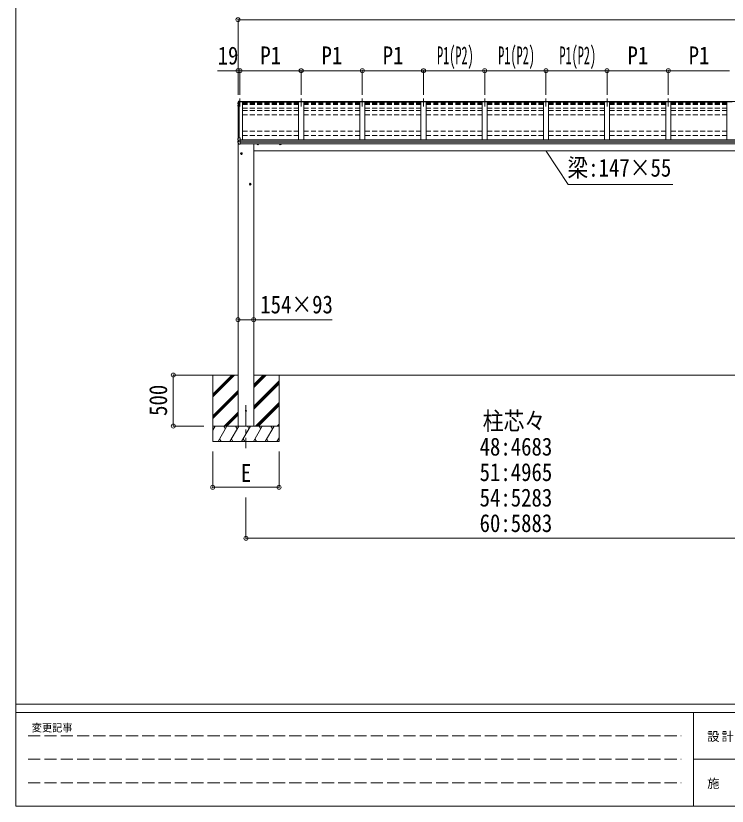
# Model space of a CAD drawing. Units: millimetres at full size, sheet at 1:40. Extents: x -11243 to 11243, y -7760 to 7760.
# Drawn here: x -11243 to -4268, y -7760 to -8 of the extents above; entities that cross this region are included whole.
import ezdxf
from ezdxf.enums import TextEntityAlignment as Align

# ---------------------------------------------------------------- set-up
doc = ezdxf.new("R2010")
doc.units = ezdxf.units.MM
doc.header["$LTSCALE"] = 40
doc.header["$PDMODE"] = 32
doc.header["$PDSIZE"] = 40
for name, pattern in [('CHAIN1', [8, 5, -1, 1, -1]), ('DASHED1', [1.8, 1.2, -0.6]), ('DASHED3', [4, 3, -1])]:
    doc.linetypes.add(name, pattern=pattern)
for name, color, linetype, lineweight in [('0-0_0', 7, 'Continuous', 9), ('0-1_本体', 5, 'CHAIN1', 9), ('0-3_ELV2', 4, 'Continuous', 9), ('0-6_OTH_LINE', 6, 'Continuous', 9), ('0-E_DET2', 7, 'Continuous', 18), ('F-0_240', 7, 'Continuous', 9)]:
    doc.layers.add(name, color=color, linetype=linetype, lineweight=lineweight)
doc.styles.add('ＭＳ ゴシック', font='')
doc.styles.get('ＭＳ ゴシック').set_extended_font_data('MS Gothic')

msp = doc.modelspace()

# ---------------------------------------------------------------- linework, layer by layer
at = {"layer": '0-0_0'}
for p, q in [((-9063.68, -3531.8), (-9693.29, -3531.8)), ((-9311.68, -3717.78), (-9125.7, -3531.8)), ((-9311.68, -3731.92), (-9111.56, -3531.8)), ((-9311.68, -3746.07), (-9097.41, -3531.8)), ((-9311.68, -3533.93), (-9309.55, -3531.8)), ((-9311.68, -3531.8), (-9311.68, -4181.8)), ((-3780.68, -3531.8), (-8909.68, -3531.8)), ((-8909.68, -3652.43), (-8789.05, -3531.8)), ((-8909.68, -3638.29), (-8803.19, -3531.8)), ((-8909.68, -3624.15), (-8817.33, -3531.8)), ((-8661.68, -3531.8), (-8661.68, -4181.8)), ((-8909.68, -3836.28), (-8661.68, -3588.28)), ((-8909.68, -3850.42), (-8661.68, -3602.42)), ((-8909.68, -3864.56), (-8661.68, -3616.57)), ((-9311.68, -3929.91), (-9063.68, -3681.91)), ((-9311.68, -3944.05), (-9063.68, -3696.06)), ((-9311.68, -3958.2), (-9063.68, -3710.2)), ((-8893.07, -4031.8), (-8661.68, -3800.41)), ((-8878.93, -4031.8), (-8661.68, -3814.56)), ((-8864.78, -4031.8), (-8661.68, -3828.7)), ((-9201.44, -4031.8), (-9063.68, -3894.05)), ((-9187.3, -4031.8), (-9063.68, -3908.19)), ((-9173.15, -4031.8), (-9063.68, -3922.33)), ((-8680.94, -4031.8), (-8661.68, -4012.54)), ((-8666.8, -4031.8), (-8661.68, -4026.69)), ((-8661.68, -4031.8), (-9311.68, -4031.8)), ((-9311.68, -4071.9), (-9288.53, -4031.8)), ((-9303.53, -4057.78), (-9311.68, -4043.67)), ((-9259.66, -4181.8), (-9173.06, -4031.8)), ((-9188.06, -4057.79), (-9203.06, -4031.8)), ((-9144.19, -4181.8), (-9057.59, -4031.8)), ((-9072.59, -4057.78), (-9087.59, -4031.8)), ((-9028.72, -4181.8), (-8942.12, -4031.8)), ((-8957.12, -4057.78), (-8972.12, -4031.8)), ((-8913.25, -4181.8), (-8826.65, -4031.8)), ((-8841.65, -4057.78), (-8856.65, -4031.8)), ((-8797.78, -4181.8), (-8711.18, -4031.8)), ((-8741.18, -4031.8), (-8726.18, -4057.78)), ((-9311.68, -4181.8), (-8661.68, -4181.8)), ((-9244.66, -4155.82), (-9229.66, -4181.8)), ((-9129.19, -4155.82), (-9114.19, -4181.8)), ((-9013.72, -4155.82), (-8998.72, -4181.8)), ((-8898.25, -4155.82), (-8883.25, -4181.8)), ((-8782.78, -4155.82), (-8767.78, -4181.8)), ((-8682.31, -4181.8), (-8661.68, -4146.07)), ((-8667.31, -4155.82), (-8661.68, -4165.58))]:
    msp.add_line(p, q, dxfattribs=at)
at = {"layer": '0-0_0', "linetype": 'DASHED1'}
msp.add_line((-9063.68, -4031.8), (-8909.68, -4031.8), dxfattribs=at)
at = {"layer": '0-1_本体'}
for p, q in [((-9045.18, -818.82), (-9045.18, -898.07)), ((-8445.18, -818.82), (-8445.18, -898.07)), ((-7845.18, -818.82), (-7845.18, -898.07)), ((-7245.18, -818.82), (-7245.18, -898.07)), ((-6645.18, -818.82), (-6645.18, -898.07)), ((-6045.18, -818.82), (-6045.18, -898.07)), ((-5445.18, -818.82), (-5445.18, -898.07)), ((-4845.18, -818.42), (-4845.18, -897.68)), ((-8986.68, -3825.86), (-8986.68, -4246.94))]:
    msp.add_line(p, q, dxfattribs=at)
at = {"layer": '0-3_ELV2'}
for p, q in [((-9064.18, -868.54), (-9057.06, -849.98)), ((-9057.36, -849.83), (-9056.16, -849.76)), ((-9057.18, -850.3), (-9057.18, -1198.3)), ((-9057.06, -849.98), (-9020.18, -849.98)), ((-9056.01, -849.55), (-9056.38, -847.07)), ((-9056.16, -849.76), (-9056.38, -848.28)), ((-9042.18, -843.84), (-9056.34, -844.62)), ((-9045.18, -848.94), (-9056.01, -849.55)), ((-9056.01, -849.55), (-9056.01, -849.98)), ((-9056.01, -849.93), (-9045.18, -849.93)), ((-9051.48, -1203.66), (-9051.48, -849.98)), ((-9045.18, -846.7), (-9045.18, -849.93)), ((-9045.18, -846.7), (-9042.18, -846.7)), ((-9042.18, -846.7), (-9042.18, -843.85)), ((-9020.18, -849.98), (-9020.18, -1226.67)), ((-8420.18, -849.98), (-8470.18, -849.98)), ((-8470.18, -849.98), (-8470.18, -1226.67)), ((-8420.18, -849.98), (-8420.18, -1226.67)), ((-7820.18, -849.98), (-7870.18, -849.98)), ((-7870.18, -849.98), (-7870.18, -1226.67)), ((-7820.18, -849.98), (-7820.18, -1226.67)), ((-7220.18, -849.98), (-7270.18, -849.98)), ((-7270.18, -849.98), (-7270.18, -1226.67)), ((-7220.18, -849.98), (-7220.18, -1226.67)), ((-6620.18, -849.98), (-6670.18, -849.98)), ((-6670.18, -849.98), (-6670.18, -1226.67)), ((-6620.18, -849.98), (-6620.18, -1226.67)), ((-6020.18, -849.98), (-6070.18, -849.98)), ((-6070.18, -849.98), (-6070.18, -1226.67)), ((-6020.18, -849.98), (-6020.18, -1226.67)), ((-5420.18, -849.98), (-5470.18, -849.98)), ((-5470.18, -849.98), (-5470.18, -1226.67)), ((-5420.18, -849.98), (-5420.18, -1226.67)), ((-4820.18, -849.98), (-4870.18, -849.98)), ((-4870.18, -849.98), (-4870.18, -1226.67)), ((-4820.18, -849.98), (-4820.18, -1226.67)), ((-4220.18, -849.98), (-4270.18, -849.98)), ((-4270.18, -849.98), (-4270.18, -1226.67)), ((-9067.06, -884.82), (-9067.06, -888.86)), ((-9067.01, -884.48), (-9067.02, -884.55)), ((-9066.65, -865.87), (-9066.65, -869.89)), ((-9064.18, -887.24), (-9066, -887.59)), ((-9065.6, -871.16), (-9064.18, -871.44)), ((-9064.18, -883.22), (-9065.32, -883.36)), ((-9065.03, -888.93), (-9064.18, -888.76)), ((-9064.18, -869.57), (-9064.75, -869.46)), ((-9064.18, -869.91), (-9064.75, -869.8)), ((-9064.18, -868.54), (-9064.18, -1212.81)), ((-9020.18, -855.38), (-8470.18, -855.38)), ((-8420.18, -855.38), (-7870.18, -855.38)), ((-7820.18, -855.38), (-7270.18, -855.38)), ((-7220.18, -855.38), (-6670.18, -855.38)), ((-6620.18, -855.38), (-6070.18, -855.38)), ((-6020.18, -855.38), (-5470.18, -855.38)), ((-5420.18, -855.38), (-4870.18, -855.38)), ((-4820.18, -855.38), (-4270.18, -855.38)), ((-9067.22, -1245.16), (-9067.22, -1238.63)), ((-9066.75, -1226.6), (-9066.75, -1220.1)), ((-9059.18, -1236.25), (-9066.41, -1237.65)), ((-9065.88, -1227.6), (-9065.95, -1227.58)), ((-9065.88, -1227.6), (-9065.88, -1227.59)), ((-9058.63, -1228.53), (-9065, -1227.74)), ((-9064.18, -1227.84), (-9064.18, -1237.22)), ((-9059.18, -1228.46), (-9059.18, -1242.26)), ((-9042.18, -1228.53), (-9056.97, -1228.62)), ((-9042.18, -1266.69), (-9042.18, -1203.21)), ((-9042.18, -1225.77), (-3648.18, -1225.77)), ((-9042.18, -1226.67), (-3648.18, -1226.67)), ((-9063.68, -1251.31), (-9063.68, -4031.8)), ((-9042.18, -1242.38), (-9056.97, -1242.18)), ((-9054.56, -1265.6), (-9054.54, -1265.62)), ((-9042.18, -1266.69), (-9053.77, -1266.06)), ((-9042.18, -1243.91), (-3648.18, -1243.91)), ((-9042.18, -1245.87), (-3648.18, -1245.87)), ((-9042.18, -1263.9), (-3648.18, -1263.9)), ((-8909.68, -1263.9), (-8909.68, -4031.8)), ((-8909.68, -1331.8), (-3780.68, -1331.8))]:
    msp.add_line(p, q, dxfattribs=at)
at = {"layer": '0-3_ELV2', "linetype": 'DASHED1'}
for p, q in [((-9020.18, -865.5), (-8470.18, -865.5)), ((-9020.18, -870.35), (-8470.18, -870.35)), ((-9020.18, -871.88), (-8470.18, -871.88)), ((-9020.18, -873.85), (-8470.18, -873.85)), ((-9020.18, -877.62), (-8470.18, -877.62)), ((-9020.18, -914.92), (-8470.18, -914.92)), ((-8420.18, -865.5), (-7870.18, -865.5)), ((-8420.18, -870.35), (-7870.18, -870.35)), ((-8420.18, -871.88), (-7870.18, -871.88)), ((-8420.18, -873.85), (-7870.18, -873.85)), ((-8420.18, -877.62), (-7870.18, -877.62)), ((-8420.18, -914.92), (-7870.18, -914.92)), ((-7820.18, -865.5), (-7270.18, -865.5)), ((-7820.18, -870.35), (-7270.18, -870.35)), ((-7820.18, -871.88), (-7270.18, -871.88)), ((-7820.18, -873.85), (-7270.18, -873.85)), ((-7820.18, -877.62), (-7270.18, -877.62)), ((-7820.18, -914.92), (-7270.18, -914.92)), ((-7220.18, -865.5), (-6670.18, -865.5)), ((-7220.18, -870.35), (-6670.18, -870.35)), ((-7220.18, -871.88), (-6670.18, -871.88)), ((-7220.18, -873.85), (-6670.18, -873.85)), ((-7220.18, -877.62), (-6670.18, -877.62)), ((-7220.18, -914.92), (-6670.18, -914.92)), ((-6620.18, -865.5), (-6070.18, -865.5)), ((-6620.18, -870.35), (-6070.18, -870.35)), ((-6620.18, -871.88), (-6070.18, -871.88)), ((-6620.18, -873.85), (-6070.18, -873.85)), ((-6620.18, -877.62), (-6070.18, -877.62)), ((-6620.18, -914.92), (-6070.18, -914.92)), ((-6020.18, -865.5), (-5470.18, -865.5)), ((-6020.18, -870.35), (-5470.18, -870.35)), ((-6020.18, -871.88), (-5470.18, -871.88)), ((-6020.18, -873.85), (-5470.18, -873.85)), ((-6020.18, -877.62), (-5470.18, -877.62)), ((-6020.18, -914.92), (-5470.18, -914.92)), ((-5420.18, -865.5), (-4870.18, -865.5)), ((-5420.18, -870.35), (-4870.18, -870.35)), ((-5420.18, -871.88), (-4870.18, -871.88)), ((-5420.18, -873.85), (-4870.18, -873.85)), ((-5420.18, -877.62), (-4870.18, -877.62)), ((-5420.18, -914.92), (-4870.18, -914.92)), ((-4820.18, -865.5), (-4270.18, -865.5)), ((-4820.18, -870.35), (-4270.18, -870.35)), ((-4820.18, -871.88), (-4270.18, -871.88)), ((-4820.18, -873.85), (-4270.18, -873.85)), ((-4820.18, -877.62), (-4270.18, -877.62)), ((-4820.18, -914.92), (-4270.18, -914.92)), ((-9020.18, -936.08), (-8470.18, -936.08)), ((-9020.18, -978.59), (-8470.18, -978.59)), ((-8420.18, -936.08), (-7870.18, -936.08)), ((-8420.18, -978.59), (-7870.18, -978.59)), ((-7820.18, -936.08), (-7270.18, -936.08)), ((-7820.18, -978.59), (-7270.18, -978.59)), ((-7220.18, -936.08), (-6670.18, -936.08)), ((-7220.18, -978.59), (-6670.18, -978.59)), ((-6620.18, -936.08), (-6070.18, -936.08)), ((-6620.18, -978.59), (-6070.18, -978.59)), ((-6020.18, -936.08), (-5470.18, -936.08)), ((-6020.18, -978.59), (-5470.18, -978.59)), ((-5420.18, -936.08), (-4870.18, -936.08)), ((-5420.18, -978.59), (-4870.18, -978.59)), ((-4820.18, -936.08), (-4270.18, -936.08)), ((-4820.18, -978.59), (-4270.18, -978.59)), ((-9020.18, -1138.87), (-8470.18, -1138.87)), ((-8420.18, -1138.87), (-7870.18, -1138.87)), ((-7820.18, -1138.87), (-7270.18, -1138.87)), ((-7220.18, -1138.87), (-6670.18, -1138.87)), ((-6620.18, -1138.87), (-6070.18, -1138.87)), ((-6020.18, -1138.87), (-5470.18, -1138.87)), ((-5420.18, -1138.87), (-4870.18, -1138.87)), ((-4820.18, -1138.87), (-4270.18, -1138.87)), ((-9020.18, -1181.38), (-8470.18, -1181.38)), ((-8420.18, -1181.38), (-7870.18, -1181.38)), ((-7820.18, -1181.38), (-7270.18, -1181.38)), ((-7220.18, -1181.38), (-6670.18, -1181.38)), ((-6620.18, -1181.38), (-6070.18, -1181.38)), ((-6020.18, -1181.38), (-5470.18, -1181.38)), ((-5420.18, -1181.38), (-4870.18, -1181.38)), ((-4820.18, -1181.38), (-4270.18, -1181.38))]:
    msp.add_line(p, q, dxfattribs=at)
at = {"layer": '0-3_ELV2'}
for points in [[(-9058.99, -845.82), (-9063.23, -856.44), (-9066.58, -865.38), (-9066.64, -865.65), (-9066.65, -865.71)], [(-9058.99, -849.4), (-9059.98, -851.88), (-9060.96, -854.38), (-9061.93, -856.88), (-9062.89, -859.39), (-9063.83, -861.9), (-9064.76, -864.41), (-9065.68, -866.93), (-9066.58, -869.46)], [(-9042.18, -846.28), (-9056.38, -847.07), (-9056.38, -848.28), (-9057.5, -848.33)], [(-9056.08, -849.98), (-9056.16, -849.41), (-9056.16, -849.76)], [(-9045.18, -849.98), (-9045.18, -846.71), (-3645.18, -846.71)], [(-9067.02, -884.5), (-9067.05, -884.68), (-9067.05, -884.81)], [(-9066.88, -889.51), (-9065.42, -892.05), (-9064.18, -894.17)], [(-9066.65, -865.71), (-9066.65, -865.82), (-9066.65, -865.88)], [(-9066.69, -1219.77), (-9066.74, -1219.97), (-9066.75, -1220.1)], [(-9058.82, -1198.96), (-9059.85, -1201.54), (-9060.87, -1204.13), (-9061.88, -1206.72), (-9062.87, -1209.32), (-9063.85, -1211.92), (-9064.81, -1214.53), (-9065.76, -1217.15), (-9066.69, -1219.77)], [(-9063.4, -1227.82), (-9064.64, -1227.78), (-9065.88, -1227.59)], [(-9058.63, -1228.53), (-9058.38, -1228.56), (-9058.23, -1228.57)], [(-9042.18, -1203.21), (-9056.18, -1203.89), (-9056.18, -1198.25), (-9057.94, -1198.34)], [(-8869.18, -1271.6), (-8875.68, -1267.85), (-8875.68, -1263.9)], [(-8869.18, -1271.6), (-8862.68, -1267.85), (-8862.68, -1263.9)], [(-8649.19, -1271.6), (-8655.69, -1267.85), (-8655.69, -1263.9)], [(-8649.19, -1271.6), (-8642.69, -1267.85), (-8642.69, -1263.9)], [(-9030.68, -1366.6), (-9037.18, -1362.85), (-9037.18, -1355.34), (-9030.68, -1351.59)], [(-9030.68, -1366.6), (-9024.18, -1362.85), (-9024.18, -1355.34), (-9030.68, -1351.59)], [(-8943.68, -1666.6), (-8950.18, -1662.85), (-8950.18, -1655.34), (-8943.68, -1651.59)], [(-8943.68, -1666.6), (-8937.18, -1662.85), (-8937.18, -1655.34), (-8943.68, -1651.59)]]:
    msp.add_lwpolyline(points, dxfattribs=at)
for centre, radius in [((-9030.68, -1359.09), 8.5), ((-9030.68, -1359.09), 7.7), ((-9030.68, -1359.09), 6.5), ((-8943.68, -1659.09), 8.5), ((-8943.68, -1659.09), 7.7), ((-8943.68, -1659.09), 6.5), ((-8986.68, -3881.8), 5)]:
    msp.add_circle(centre, radius, dxfattribs=at)
for centre, radius, start, end in [((-8595.24, -1036.39), 498.52, 158.04646, 160.43093), ((-9057.41, -850.03), 1.7, 92.9577, 157.99775), ((-9056.76, -847.2), 2.62, 80.76, 148.16555), ((-9057.34, -850.12), 0.3, 92.95769, 158.00506), ((-9065.76, -888.86), 1.3, 100.8784, 209.72862), ((-9065.75, -884.77), 1.3, 99.76805, 169.97457), ((-9065.36, -869.89), 1.3, 160.55137, 259.11062), ((-9065.3, -885.7), 2.32, 92.65141, 119.69627), ((-9064.98, -889.22), 0.299, 100.87832, 209.80871), ((-8632.42, -640.61), 499.04, 209.85327, 210.09589), ((-8632.42, -640.96), 499.04, 209.85327, 210.09589), ((-9064.69, -869.51), 0.299, 160.48478, 259.11069), ((-9064.69, -869.16), 0.3, 212.93591, 259.04607), ((-9066.22, -1238.63), 0.998, 100.914, 179.94879), ((-9065.75, -1226.6), 1, 180, 258.54639), ((-9057.89, -1199.34), 1, 92.95955, 157.94622), ((-9066.22, -1245.16), 1, 180, 210.67851), ((-8672.28, -1011.46), 459.05, 210.67556, 213.61643), ((-9059.52, -1225.9), 16.37, 271.41275, 274.51688), ((-9053.71, -1265.06), 1, 213.61937, 266.89265), ((-8869.18, -1264.09), 8.5, 178.68482, 1.31518), ((-8869.18, -1264.09), 7.7, 178.54815, 1.45185), ((-8869.18, -1264.09), 6.5, 178.27991, 1.72009), ((-8649.19, -1264.09), 8.5, 178.68472, 1.31528), ((-8649.19, -1264.09), 7.7, 178.54804, 1.45196), ((-8649.19, -1264.09), 6.5, 178.27976, 1.72024)]:
    msp.add_arc(centre, radius, start, end, dxfattribs=at)
for centre, major_axis, ratio, start_param, end_param in [((-9058.33, -1221.01), (9.96, -2.12), 0.734427, 4.8771941, 5.0024979), ((-9058.18, -1242.06), (1, 0.195), 0.067217, 3.1284981, 3.4826308), ((-9058.33, -1249.78), (9.97, 1.96), 0.736539, 1.29146, 1.4167637)]:
    msp.add_ellipse(centre, major_axis=major_axis, ratio=ratio, start_param=start_param, end_param=end_param, dxfattribs=at)
at = {"layer": '0-6_OTH_LINE'}
for p, q in [((-9064.18, -46.71), (-9064.18, -782.17)), ((-9064.18, -46.71), (-3626.18, -46.71)), ((-9064.18, -546.71), (-9264.4, -546.71)), ((-9064.18, -546.71), (-9064.18, -782.17)), ((-9045.18, -546.71), (-9064.18, -546.71)), ((-9045.18, -546.71), (-9045.18, -782.17)), ((-9045.18, -546.71), (-9045.18, -782.17)), ((-9045.18, -546.71), (-8445.18, -546.71)), ((-8445.18, -546.71), (-8445.18, -782.17)), ((-8445.18, -546.71), (-7845.18, -546.71)), ((-8445.18, -546.71), (-8445.18, -782.17)), ((-7845.18, -546.71), (-7845.18, -782.17)), ((-7845.18, -546.71), (-7245.18, -546.71)), ((-7845.18, -546.71), (-7845.18, -782.17)), ((-7245.18, -546.71), (-7245.18, -782.17)), ((-7245.18, -546.71), (-7245.18, -782.17)), ((-6645.18, -546.71), (-6645.18, -782.17)), ((-6045.18, -546.71), (-6045.18, -782.17)), ((-5445.18, -546.71), (-5445.18, -782.17)), ((-5445.18, -546.71), (-4845.18, -546.71)), ((-4845.18, -546.71), (-4845.18, -782.17)), ((-4845.18, -546.71), (-4845.18, -782.17)), ((-4845.18, -546.71), (-4245.18, -546.71)), ((-9063.68, -2988.91), (-8909.68, -2988.91)), ((-9698.75, -3531.8), (-9399.75, -3531.8)), ((-9698.75, -4031.8), (-9698.75, -3531.8)), ((-9698.75, -4031.8), (-9399.75, -4031.8)), ((-9311.68, -4631.78), (-9311.68, -4281.8)), ((-8661.68, -4631.78), (-8661.68, -4281.8)), ((-9311.68, -4631.78), (-8661.68, -4631.78)), ((-8986.68, -5131.8), (-8986.68, -4731.8)), ((-8986.68, -5131.8), (-3703.68, -5131.8))]:
    msp.add_line(p, q, dxfattribs=at)
at = {"layer": '0-6_OTH_LINE', "lineweight": 18}
msp.add_line((-8909.68, -2988.91), (-8139.3, -2988.91), dxfattribs=at)
at = {"layer": '0-6_OTH_LINE'}
for points in [[(-7245.18, -546.71), (-6645.18, -546.71), (-6645.18, -782.17)], [(-6645.18, -546.71), (-6045.18, -546.71), (-6045.18, -782.17)], [(-6045.18, -546.71), (-5445.18, -546.71), (-5445.18, -782.17)]]:
    msp.add_lwpolyline(points, dxfattribs=at)
for p in [(-9064.18, -46.71), (-9064.18, -546.71), (-9045.18, -546.71), (-9045.18, -546.71), (-8445.18, -546.71), (-7845.18, -546.71), (-7245.18, -546.71), (-6645.18, -546.71), (-6045.18, -546.71), (-5445.18, -546.71), (-4845.18, -546.71), (-9063.68, -2988.91), (-8909.68, -2988.91), (-9698.75, -3531.8), (-9698.75, -4031.8), (-9311.68, -4631.78), (-8661.68, -4631.78), (-8986.68, -5131.8)]:
    msp.add_point(p, dxfattribs=at)
at = {"layer": '0-E_DET2', "lineweight": 9}
for p, q in [((-6043.51, -1334.84), (-5828.14, -1662.39)), ((-5828.14, -1662.39), (-4800.08, -1662.39))]:
    msp.add_line(p, q, dxfattribs=at)
at = {"layer": 'F-0_240', "color": 5}
for p, q in [((-11242.74, 7760), (-11242.74, -7760)), ((-11242.74, -6760), (10677.26, -6760)), ((-11242.74, -6840), (7121.58, -6840)), ((-4598.42, -6840), (-4598.42, -7760)), ((-4598.42, -7300), (3601.58, -7300)), ((-11242.74, -7760), (10677.26, -7760))]:
    msp.add_line(p, q, dxfattribs=at)
at = {"layer": 'F-0_240', "color": 4, "linetype": 'DASHED3'}
for p, q in [((-11122.75, -7070), (-4718.42, -7070)), ((-11122.75, -7300), (-4718.42, -7300)), ((-11122.75, -7530), (-4718.42, -7530))]:
    msp.add_line(p, q, dxfattribs=at)

# ---------------------------------------------------------------- texts
at = {"layer": '0-6_OTH_LINE', "color": 7, "style": 'ＭＳ ゴシック'}
for s, width, p in [('P1', 0.85, (-8845.18, -536.71)), ('P1', 0.85, (-8245.18, -536.71)), ('P1', 0.85, (-7645.18, -536.71)), ('P1(P2)', 0.5, (-7112.58, -536.71)), ('P1(P2)', 0.5, (-6512.58, -536.71)), ('P1(P2)', 0.5, (-5912.58, -536.71)), ('P1', 0.85, (-5245.18, -536.71)), ('P1', 0.85, (-4645.18, -536.71)), ('19', 0.85, (-9264.08, -538.29)), ('梁:147×55', 0.85, (-5834.38, -1638.22)), ('154×93', 0.85, (-8846.18, -2979.48)), ('柱芯々', 0.85, (-6664.42, -4123.16)), ('48:4683', 0.85, (-6695.18, -4373.8)), ('E', 0.85, (-9036.68, -4631.96)), ('51:4965', 0.85, (-6695.18, -4623.8)), ('54:5283', 0.85, (-6695.18, -4873.8)), ('60:5883', 0.85, (-6695.18, -5123.8))]:
    msp.add_text(s, height=176, dxfattribs=dict(at, width=width)).set_placement(p, align=Align.BOTTOM_LEFT)
at = {"layer": '0-6_OTH_LINE', "color": 7, "style": 'ＭＳ ゴシック', "width": 0.85}
msp.add_text('500', height=176, rotation=90, dxfattribs=at).set_placement((-9706.75, -3931.8), align=Align.BOTTOM_LEFT)
at = {"layer": 'F-0_240', "style": 'ＭＳ ゴシック'}
msp.add_text('変更記事', height=73.31, dxfattribs=at).set_placement((-11086.44, -7050), align=Align.BOTTOM_LEFT)
at = {"layer": 'F-0_240', "char_height": 87.98, "attachment_point": 7, "style": 'ＭＳ ゴシック'}
for s, insert in [('\\T1.17;設計監理', (-4463.32, -7130)), ('\\T1.17;施\u3000工', (-4463.32, -7590))]:
    msp.add_mtext(s, dxfattribs=dict(at, insert=insert))

doc.saveas('drawing.dxf')
